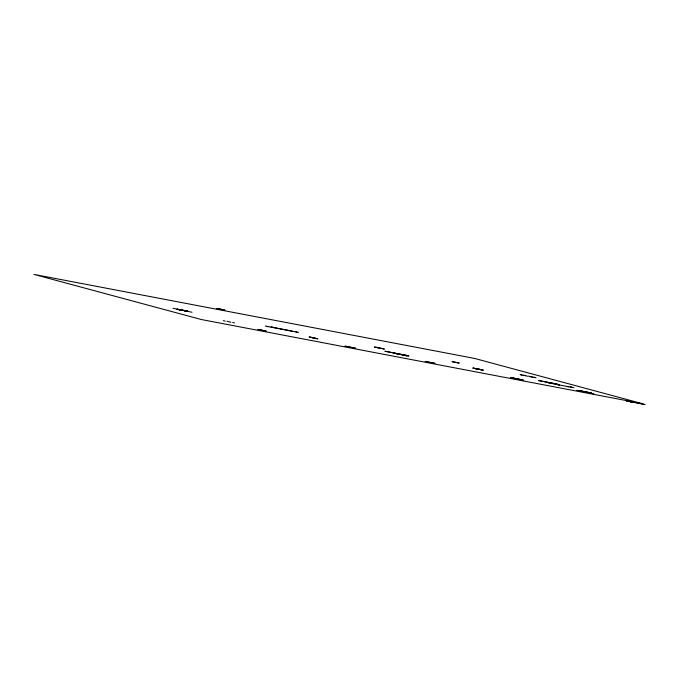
<?xml version="1.0" encoding="UTF-8"?>
<svg xmlns="http://www.w3.org/2000/svg" width="679" height="679" viewBox="0 0 679 679"><rect width="100%" height="100%" fill="white"/><g stroke="black" fill="none" stroke-linecap="round" stroke-linejoin="round"><path stroke-width="1.02" d="M483.227 370.114L475.376 368.655L483.244 370.106M559.352 384.976L549.956 383.024M559.335 384.959L557.934 384.696L568.416 386.707M271.048 327.032L272.347 327.117M514.215 378.373L513.086 378.262L523.662 380.282L519.851 379.442M588.88 392.717L576.87 390.315L591.299 392.954L580.723 390.934L591.842 393.514M568.391 386.691L566.829 386.393L573.993 387.751M480.605 369.503L472.754 368.043L475.054 368.587M177.058 309.395L187.947 311.152M425.173 361.381L435.027 363.367L427.091 361.899M177.219 309.268L187.981 311.355L177.032 309.208L185.138 310.693M266.754 326.344L297.071 332.124M521.039 374.833L525.707 375.725M530.367 376.616L535.027 377.507M351.824 347.58C366.176 350.16 334.781 343.964 348.505 346.927M589.126 392.886L591.715 393.379M588.88 392.912L593.76 393.837M351.085 347.436L349.227 347.071M271.702 327.074L292.055 331.165M549.727 382.981C543.175 381.64 558.639 384.637 551.45 383.321M473.424 368.128L482.548 370.03M172.992 308.3L192.013 312.247M185.486 310.77L187.794 311.288M642.292 404.073L643.005 404.268M628.245 401.111L631.826 402.078M628.847 401.289L631.988 402.138M534.067 377.244L535.986 377.762M528.449 376.098L532.277 377.134M523.789 375.207L527.617 376.242M520.089 374.579L521.998 375.097M548.496 382.523L550.618 383.092M518.374 379.272L520.292 379.79M376.387 347.249L378.305 347.767M396.909 353.615L398.819 354.132M224.24 309.989L224.91 310.167L216.355 308.487L217.025 308.665M295.637 331.734L298.505 332.515M310.541 337.149L313.384 337.913M265.319 325.954L268.188 326.726M232.659 322.406L234.569 322.924M259.921 329.756L262.018 330.317M227.041 321.26L230.868 322.287M223.34 320.624L225.25 321.142M510.65 377.566L521.141 379.629L510.65 377.566M452.163 361.669L459.293 363.078L452.214 361.678M266.015 331.08L258.028 329.561L266.015 331.08M570.267 387.013L571.862 387.353L570.301 387.013M406.05 355.244L384.9 351.213L408.919 356.017L406.05 355.244M556.109 383.881L538.481 380.52L558.503 384.526L556.109 383.881M220.879 309.293L218.282 308.792L222.984 309.862L220.879 309.293M474.604 358.436L33.95 274.401L201.383 319.537L642.037 403.572L474.604 358.436M382.269 348.522L374.341 347.011L384.424 349.099L382.269 348.522M314.801 338.074L309.106 336.988L317.899 338.906L314.801 338.074M404.107 355.142L393.531 353.122L406.984 355.915L404.107 355.142M641.46 403.632L626.208 400.788L645.05 404.599L641.46 403.632"/></g></svg>
